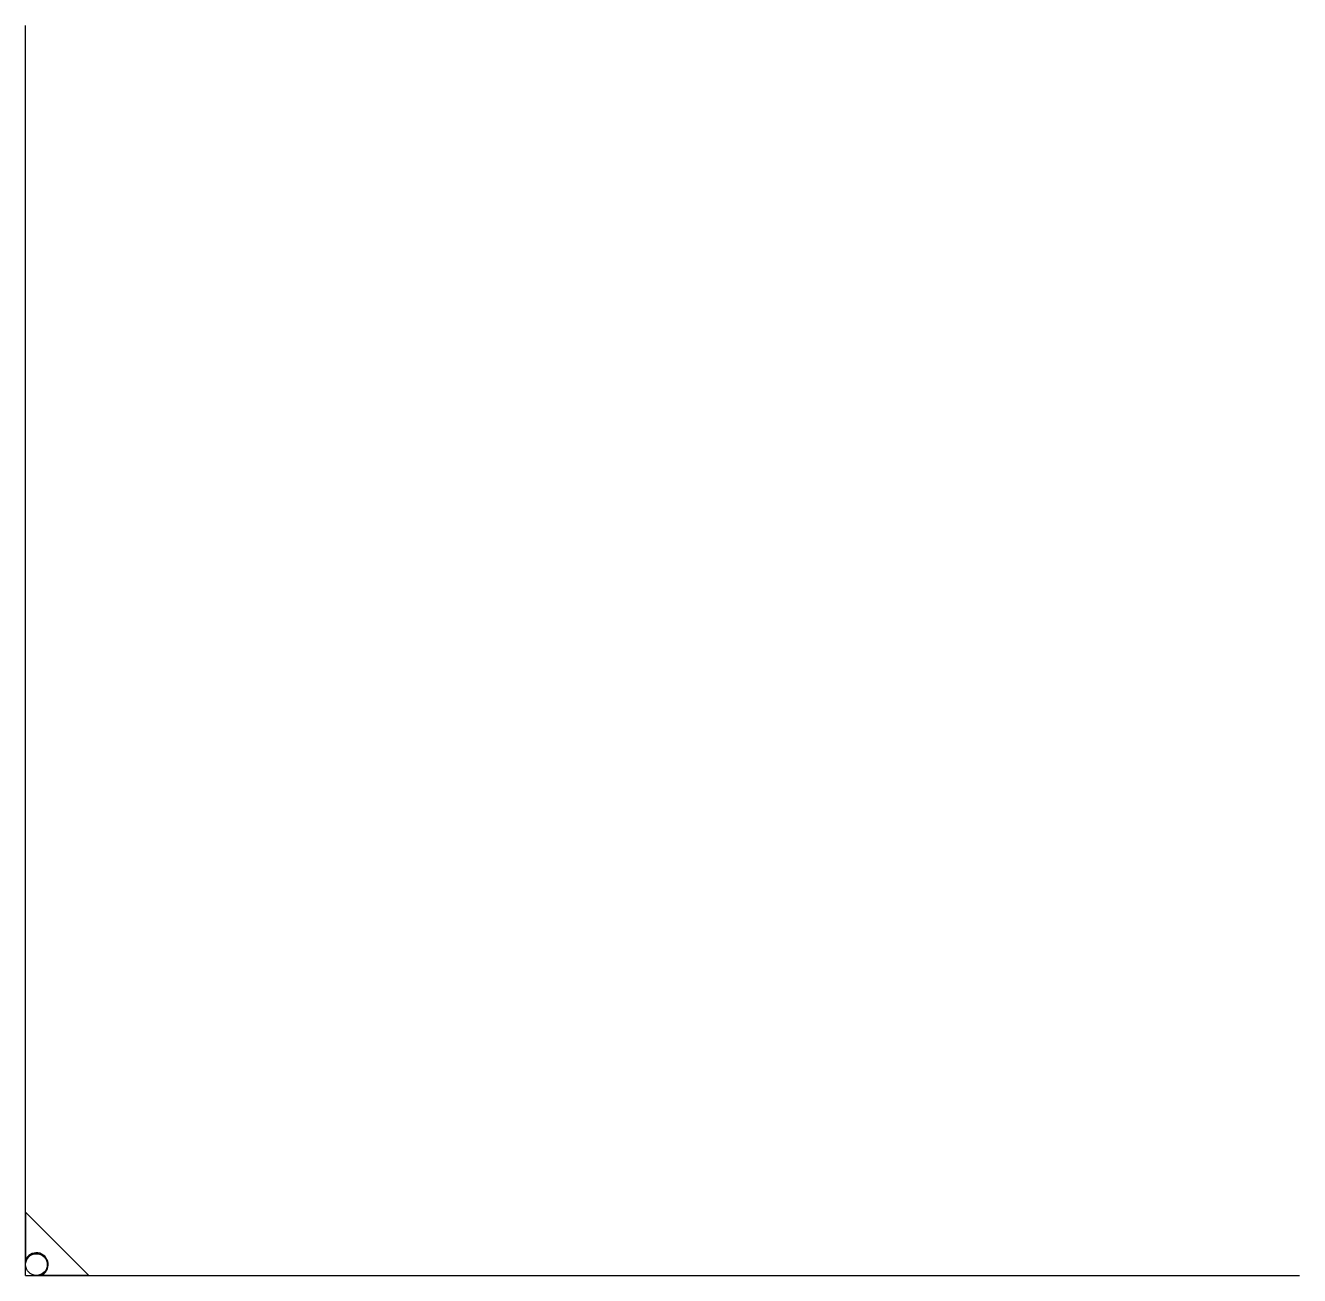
# Model space of a CAD drawing. Header units: millimetres. Extents: x 0 to 292, y 0 to 286.
import ezdxf

# ---------------------------------------------------------------- set-up
doc = ezdxf.new("R2010")
doc.units = ezdxf.units.MM

msp = doc.modelspace()

# ---------------------------------------------------------------- linework, layer by layer
for q in [(0, 286.15), (291.62, 0)]:
    msp.add_line((0, 0), q)
at = {"color": 6}
for p, q in [((0, 14.48), (0, 3.52)), ((0, 14.48), (14.48, 0)), ((14.48, 0), (3.52, 0))]:
    msp.add_line(p, q, dxfattribs=at)
msp.add_circle((2.5, 2.5), 2.5)
msp.add_arc((2.5, 2.5), 2.7, 292.1916, 157.8084, dxfattribs=at)

doc.saveas('drawing.dxf')
